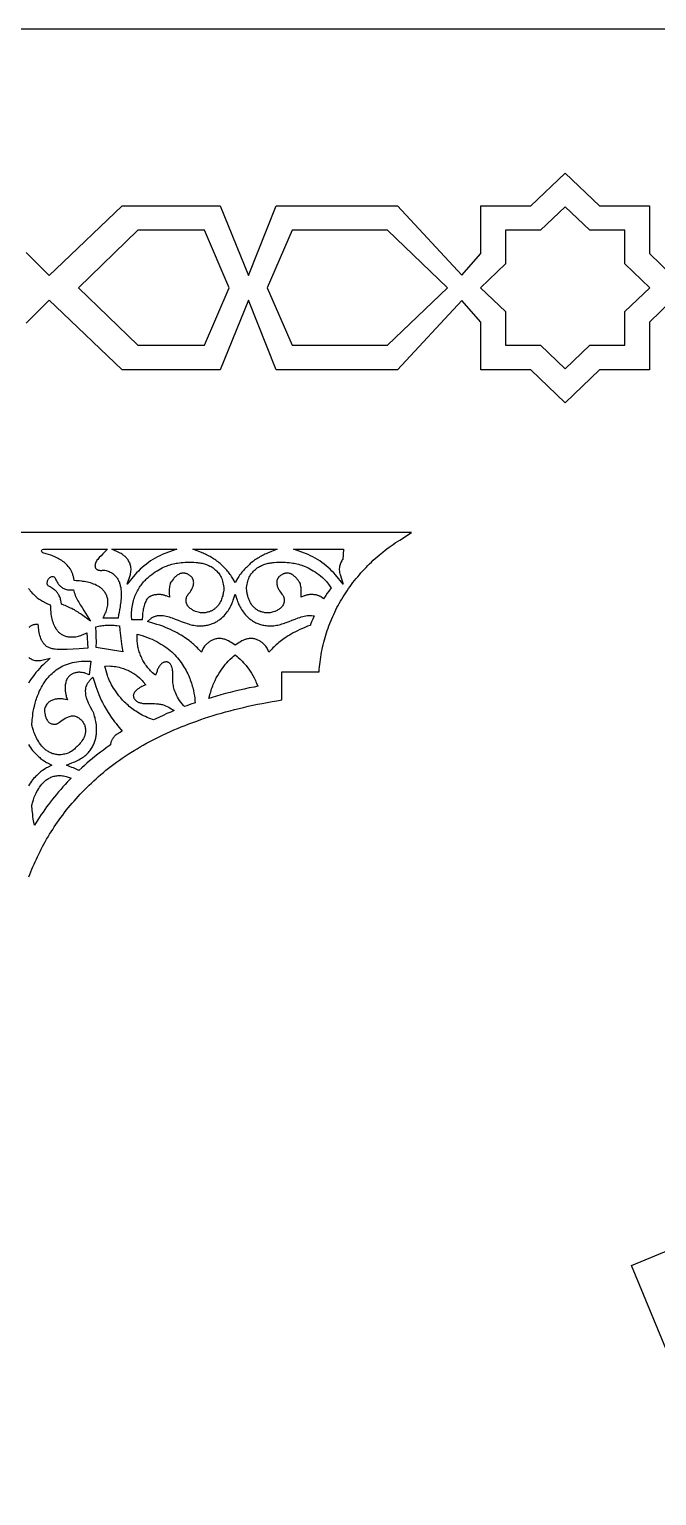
# Model space of a CAD drawing. Extents: x -1925 to 1925, y -1275 to 1275.
# Drawn here: x -1140 to -629, y 82 to 1275 of the extents above; entities that cross this region are included whole.
import ezdxf

# ---------------------------------------------------------------- set-up
doc = ezdxf.new("R2010")
doc.units = 0
doc.layers.add('LAYER_1', color=18, linetype='CONTINUOUS')

msp = doc.modelspace()

# ---------------------------------------------------------------- linework, layer by layer
at = {"layer": 'LAYER_1'}
for points in [[(-1925, -1275), (1925, -1275), (1925, 1275), (-1925, 1275)], [(-634.2, 1064.6), (-654.6, 1084.1), (-654.6, 1111.4), (-683.2, 1111.4), (-703.2, 1130.5), (-703.2, 1130.5), (-703.2, 1130.5), (-723.3, 1111.4), (-751.8, 1111.4), (-751.8, 1084.1), (-772.2, 1064.6), (-751.8, 1045.2), (-751.8, 1017.9), (-723.3, 1017.9), (-703.2, 998.8), (-703.2, 998.8), (-703.2, 998.8), (-683.2, 1017.9), (-654.6, 1017.9), (-654.6, 1045.2)], [(-976.9, 1064.6), (-997, 1111.4), (-1051.3, 1111.4), (-1099.7, 1064.6), (-1051.3, 1017.9), (-997, 1017.9)], [(-799.1, 1064.6), (-799, 1064.7), (-847.9, 1111.4), (-925.6, 1111.4), (-945.9, 1064.7), (-945.9, 1064.6), (-945.9, 1064.6), (-925.6, 1017.9), (-847.9, 1017.9), (-799, 1064.6)], [(-1072.4, 851.9), (-1019.6, 851.9), (-1029.4, 848.3), (-1031.4, 847.5), (-1033.3, 846.5), (-1035.3, 845.6), (-1037.2, 844.5), (-1039, 843.4), (-1040.9, 842.3), (-1042.7, 841), (-1044.4, 839.8), (-1046.1, 838.4), (-1047.7, 837), (-1049.3, 835.6), (-1050.8, 834.1), (-1052.3, 832.5), (-1053.7, 831), (-1059.9, 823.4), (-1057.4, 831.3), (-1057.3, 831.9), (-1057.2, 832.4), (-1057.1, 833), (-1056.9, 834), (-1056.8, 835), (-1056.8, 836), (-1056.9, 836.9), (-1057, 837.8), (-1057.2, 838.7), (-1057.5, 839.5), (-1057.7, 840.3), (-1058.1, 841), (-1058.4, 841.7), (-1058.8, 842.4), (-1059.3, 843.1), (-1059.7, 843.7), (-1060.2, 844.3), (-1060.7, 844.9), (-1061.2, 845.4), (-1061.7, 845.9), (-1062.3, 846.3), (-1062.8, 846.8), (-1063.3, 847.1), (-1064.2, 847.8), (-1065, 848.3), (-1065.7, 848.7), (-1066.2, 849)], [(-972, 824.8), (-973.9, 827.9), (-974.4, 828.8), (-975, 829.7), (-975.6, 830.6), (-976.2, 831.4), (-976.9, 832.3), (-977.5, 833.1), (-978.2, 833.9), (-978.9, 834.7), (-979.6, 835.5), (-980.4, 836.3), (-981.1, 837.1), (-981.9, 837.9), (-982.7, 838.6), (-983.5, 839.4), (-984.3, 840.1), (-985.2, 840.8), (-986, 841.5), (-986.9, 842.1), (-987.8, 842.8), (-988.7, 843.4), (-989.6, 844), (-990.5, 844.6), (-991.4, 845.2), (-992.4, 845.8), (-993.3, 846.3), (-994.3, 846.8), (-995.3, 847.3), (-996.2, 847.8), (-997.2, 848.2), (-998.2, 848.6), (-1006.4, 851.9), (-937.7, 851.9), (-945.8, 848.6), (-946.8, 848.2), (-947.8, 847.8), (-948.8, 847.3), (-949.7, 846.8), (-950.7, 846.3), (-951.7, 845.8), (-952.6, 845.2), (-953.5, 844.6), (-954.5, 844), (-955.4, 843.4), (-956.3, 842.8), (-957.1, 842.1), (-958, 841.5), (-958.9, 840.8), (-959.7, 840.1), (-960.5, 839.4), (-961.3, 838.6), (-962.1, 837.9), (-962.9, 837.1), (-963.7, 836.3), (-964.4, 835.5), (-965.1, 834.7), (-965.8, 833.9), (-966.5, 833.1), (-967.2, 832.3), (-967.8, 831.4), (-968.5, 830.6), (-969.1, 829.7), (-969.6, 828.8), (-970.2, 827.9)], [(-924.4, 851.9), (-883.9, 851.9), (-884.4, 843.6), (-884.8, 843.1), (-885.2, 842.4), (-885.6, 841.7), (-886, 841), (-886.3, 840.3), (-886.6, 839.5), (-886.8, 838.7), (-887, 837.8), (-887.1, 836.9), (-887.2, 836), (-887.2, 835), (-887.1, 834), (-887, 833), (-886.7, 831.9), (-886.6, 831.3), (-884.2, 823.4), (-890.4, 831), (-891.7, 832.5), (-893.2, 834.1), (-894.7, 835.6), (-896.3, 837), (-898, 838.4), (-899.6, 839.8), (-901.4, 841), (-903.2, 842.3), (-905, 843.4), (-906.9, 844.5), (-908.8, 845.6), (-910.7, 846.5), (-912.7, 847.5), (-914.7, 848.3)], [(-981.3, 820.3), (-981.3, 819.5), (-981.4, 818.5), (-981.6, 817.1), (-981.7, 816.4), (-981.8, 815.6), (-982, 814.7), (-982.2, 813.9), (-982.5, 813), (-982.8, 812), (-983.1, 811.1), (-983.5, 810.1), (-984, 809.2), (-984.5, 808.3), (-985, 807.3), (-985.7, 806.4), (-986.4, 805.5), (-987.2, 804.7), (-988, 803.9), (-988.5, 803.5), (-988.9, 803.1), (-989.4, 802.8), (-990, 802.5), (-990.5, 802.1), (-991.1, 801.8), (-991.6, 801.5), (-992.2, 801.3), (-992.9, 801), (-993.5, 800.8), (-994.2, 800.6), (-994.9, 800.5), (-995.6, 800.3), (-996.3, 800.2), (-997, 800.1), (-997.8, 800), (-998.6, 800), (-999.5, 800), (-999.9, 800), (-1000.4, 800.1), (-1001.2, 800.3), (-1002.1, 800.5), (-1003.2, 800.8), (-1004.3, 801.2), (-1005, 801.5), (-1005.6, 801.8), (-1006.2, 802.1), (-1006.8, 802.4), (-1007.4, 802.8), (-1008, 803.2), (-1008.6, 803.6), (-1009.2, 804.1), (-1009.7, 804.6), (-1010.2, 805.2), (-1010.7, 805.8), (-1011.1, 806.5), (-1011.4, 807.2), (-1011.7, 807.9), (-1011.9, 808.8), (-1012, 809.6), (-1012, 810.5), (-1011.9, 811.4), (-1011.8, 812.4), (-1011.5, 813.5), (-1011.1, 814), (-1010.7, 814.5), (-1010.2, 815.2), (-1009.5, 816), (-1008.8, 817), (-1008.1, 818.1), (-1007.7, 818.7), (-1007.4, 819.3), (-1007.1, 820), (-1006.8, 820.6), (-1006.5, 821.3), (-1006.3, 821.9), (-1006.1, 822.6), (-1006, 823.3), (-1005.9, 823.9), (-1005.8, 824.6), (-1005.9, 825.2), (-1005.9, 825.9), (-1006.1, 826.5), (-1006.2, 826.8), (-1006.3, 827.1), (-1006.4, 827.4), (-1006.6, 827.7), (-1006.8, 828), (-1006.9, 828.3), (-1007.2, 828.7), (-1007.4, 829), (-1007.7, 829.3), (-1008, 829.6), (-1008.3, 829.9), (-1008.7, 830.2), (-1009.1, 830.5), (-1009.5, 830.8), (-1009.9, 831.1), (-1010.3, 831.3), (-1010.7, 831.5), (-1011.1, 831.7), (-1011.5, 831.9), (-1011.9, 832), (-1012.3, 832.1), (-1012.7, 832.2), (-1013, 832.3), (-1013.4, 832.4), (-1013.7, 832.4), (-1014.1, 832.4), (-1014.8, 832.4), (-1015.5, 832.3), (-1016.1, 832.2), (-1016.8, 832), (-1017.4, 831.7), (-1018, 831.4), (-1018.7, 831), (-1019.3, 830.6), (-1019.8, 830.2), (-1020.4, 829.7), (-1020.9, 829.3), (-1021.4, 828.8), (-1021.9, 828.2), (-1022.4, 827.7), (-1023.2, 826.7), (-1023.9, 825.7), (-1024.5, 824.9), (-1024.9, 824.2), (-1025.1, 823.7), (-1025.1, 823.6), (-1025.3, 822.7), (-1025.5, 821.6), (-1025.6, 820.6), (-1025.7, 819.5), (-1025.7, 818.4), (-1025.7, 817.3), (-1025.7, 816.2), (-1025.6, 812.7), (-1028.3, 813.9), (-1028.8, 814), (-1029.3, 814.2), (-1029.8, 814.4), (-1030.3, 814.5), (-1030.9, 814.6), (-1031.5, 814.7), (-1032.1, 814.8), (-1032.6, 814.9), (-1033.2, 814.9), (-1033.8, 814.9), (-1034.4, 814.9), (-1035, 814.9), (-1035.6, 814.9), (-1036.2, 814.8), (-1036.8, 814.8), (-1037.4, 814.7), (-1038, 814.6), (-1038.6, 814.4), (-1039.1, 814.3), (-1039.6, 814.1), (-1040.2, 813.9), (-1040.7, 813.7), (-1041.1, 813.5), (-1041.6, 813.2), (-1042, 813), (-1042.4, 812.7), (-1042.8, 812.4), (-1043.1, 812.1), (-1043.4, 811.8), (-1043.7, 811.4), (-1044, 811.1), (-1044.5, 810.3), (-1044.9, 809.4), (-1045.3, 808.6), (-1045.7, 807.7), (-1046, 806.8), (-1046.3, 805.9), (-1046.5, 804.9), (-1046.7, 804), (-1046.9, 803), (-1047.1, 802), (-1047.4, 799.9), (-1047.6, 797.9), (-1047.9, 794.5), (-1056.3, 794.5), (-1056.4, 797.5), (-1056.4, 799), (-1056.4, 800.5), (-1056.3, 801.9), (-1056.1, 803.4), (-1055.9, 804.7), (-1055.7, 806.1), (-1055.5, 807.4), (-1055.2, 808.7), (-1054.8, 810), (-1054.5, 811.2), (-1054.1, 812.4), (-1053.7, 813.6), (-1053.2, 814.7), (-1052.7, 815.8), (-1052.2, 816.9), (-1051.7, 817.9), (-1051.1, 818.9), (-1050.5, 819.9), (-1049.9, 820.9), (-1049.3, 821.8), (-1048.6, 822.7), (-1048, 823.5), (-1047.3, 824.4), (-1046.6, 825.2), (-1045.9, 826), (-1045.2, 826.7), (-1044.5, 827.5), (-1043.7, 828.2), (-1043, 828.9), (-1041.5, 830.2), (-1040, 831.3), (-1038.6, 832.4), (-1037.1, 833.4), (-1035.6, 834.3), (-1034.2, 835.2), (-1032.9, 835.9), (-1031.6, 836.6), (-1030.3, 837.2), (-1029.2, 837.7), (-1028.1, 838.1), (-1026.4, 838.8), (-1025.1, 839.2), (-1024.4, 839.5), (-1023.6, 839.6), (-1022.2, 840), (-1020.1, 840.4), (-1018.9, 840.6), (-1017.5, 840.8), (-1016, 841), (-1014.5, 841.1), (-1012.8, 841.3), (-1011.1, 841.3), (-1009.3, 841.4), (-1007.5, 841.4), (-1005.6, 841.3), (-1003.7, 841.1), (-1002.8, 841), (-1001.8, 840.9), (-1000.9, 840.7), (-999.9, 840.6), (-999, 840.4), (-998, 840.1), (-997.1, 839.9), (-996.2, 839.6), (-995.3, 839.3), (-994.4, 838.9), (-993.5, 838.5), (-992.6, 838.1), (-991.7, 837.7), (-990.9, 837.2), (-990.1, 836.6), (-989.3, 836.1), (-988.5, 835.4), (-987.8, 834.8), (-987.1, 834.1), (-986.4, 833.3), (-985.7, 832.6), (-985.1, 831.7), (-984.5, 830.9), (-984, 829.9), (-983.5, 829), (-983, 827.9), (-982.6, 826.9), (-982.3, 825.8), (-982, 824.6), (-981.7, 823.4), (-981.5, 822.1), (-981.3, 820.8)], [(-900.1, 811.5), (-901.6, 812.7), (-902, 813), (-902.5, 813.2), (-902.9, 813.5), (-903.4, 813.7), (-903.9, 813.9), (-904.4, 814.1), (-904.9, 814.3), (-905.5, 814.4), (-906.1, 814.6), (-906.6, 814.7), (-907.2, 814.8), (-907.8, 814.8), (-908.4, 814.9), (-909, 814.9), (-909.6, 814.9), (-910.2, 814.9), (-910.8, 814.9), (-911.4, 814.9), (-912, 814.8), (-912.6, 814.7), (-913.1, 814.6), (-913.7, 814.5), (-914.2, 814.4), (-914.8, 814.2), (-915.3, 814), (-915.8, 813.9), (-918.4, 812.7), (-918.3, 816.2), (-918.3, 817.3), (-918.3, 818.4), (-918.4, 819.5), (-918.4, 820.6), (-918.6, 821.6), (-918.7, 822.7), (-918.9, 823.6), (-918.9, 823.7), (-919.2, 824.2), (-919.6, 824.9), (-920.1, 825.7), (-920.8, 826.7), (-921.7, 827.7), (-922.1, 828.2), (-922.6, 828.8), (-923.1, 829.3), (-923.7, 829.7), (-924.2, 830.2), (-924.8, 830.6), (-925.4, 831), (-926, 831.4), (-926.6, 831.7), (-927.3, 832), (-927.9, 832.2), (-928.6, 832.3), (-929.3, 832.4), (-930, 832.4), (-930.3, 832.4), (-930.7, 832.4), (-931, 832.3), (-931.4, 832.2), (-931.8, 832.1), (-932.1, 832), (-932.5, 831.9), (-932.9, 831.7), (-933.3, 831.5), (-933.7, 831.3), (-934.1, 831.1), (-934.6, 830.8), (-935, 830.5), (-935.4, 830.2), (-935.7, 829.9), (-936.1, 829.6), (-936.4, 829.3), (-936.6, 829), (-936.9, 828.7), (-937.1, 828.3), (-937.3, 828), (-937.5, 827.7), (-937.6, 827.4), (-937.8, 827.1), (-937.9, 826.8), (-938, 826.5), (-938.1, 825.9), (-938.2, 825.2), (-938.2, 824.6), (-938.2, 823.9), (-938.1, 823.3), (-937.9, 822.6), (-937.8, 821.9), (-937.5, 821.3), (-937.3, 820.6), (-937, 820), (-936.7, 819.3), (-936.3, 818.7), (-936, 818.1), (-935.2, 817), (-934.5, 816), (-933.9, 815.2), (-933.3, 814.5), (-932.9, 814), (-932.6, 813.5), (-932.3, 812.4), (-932.1, 811.4), (-932, 810.5), (-932, 809.6), (-932.2, 808.8), (-932.4, 807.9), (-932.6, 807.2), (-933, 806.5), (-933.4, 805.8), (-933.8, 805.2), (-934.3, 804.6), (-934.9, 804.1), (-935.4, 803.6), (-936, 803.2), (-936.6, 802.8), (-937.2, 802.4), (-937.9, 802.1), (-938.5, 801.8), (-939.1, 801.5), (-939.7, 801.2), (-940.8, 800.8), (-941.9, 800.5), (-942.8, 800.3), (-943.6, 800.1), (-944.2, 800), (-944.6, 800), (-945.4, 800), (-946.2, 800), (-947, 800.1), (-947.8, 800.2), (-948.5, 800.3), (-949.2, 800.5), (-949.9, 800.6), (-950.5, 800.8), (-951.2, 801), (-951.8, 801.3), (-952.4, 801.5), (-953, 801.8), (-953.6, 802.1), (-954.1, 802.5), (-954.6, 802.8), (-955.1, 803.1), (-955.6, 803.5), (-956, 803.9), (-956.9, 804.7), (-957.7, 805.5), (-958.4, 806.4), (-959, 807.3), (-959.6, 808.3), (-960.1, 809.2), (-960.5, 810.1), (-960.9, 811.1), (-961.3, 812), (-961.6, 813), (-961.8, 813.9), (-962, 814.7), (-962.2, 815.6), (-962.4, 816.4), (-962.5, 817.1), (-962.6, 818.5), (-962.7, 819.5), (-962.7, 820.3), (-962.7, 820.8), (-962.6, 822.1), (-962.4, 823.4), (-962.1, 824.6), (-961.8, 825.8), (-961.4, 826.9), (-961, 827.9), (-960.6, 829), (-960.1, 829.9), (-959.5, 830.9), (-958.9, 831.7), (-958.3, 832.6), (-957.7, 833.3), (-957, 834.1), (-956.3, 834.8), (-955.5, 835.4), (-954.8, 836.1), (-954, 836.6), (-953.1, 837.2), (-952.3, 837.7), (-951.4, 838.1), (-950.6, 838.5), (-949.7, 838.9), (-948.8, 839.3), (-947.9, 839.6), (-946.9, 839.9), (-946, 840.1), (-945.1, 840.4), (-944.1, 840.6), (-943.2, 840.7), (-942.2, 840.9), (-941.3, 841), (-940.3, 841.1), (-938.4, 841.3), (-936.6, 841.4), (-934.7, 841.4), (-933, 841.3), (-931.2, 841.3), (-929.6, 841.1), (-928, 841), (-926.5, 840.8), (-925.2, 840.6), (-923.9, 840.4), (-921.8, 840), (-920.4, 839.6), (-919.7, 839.5), (-919, 839.2), (-917.7, 838.8), (-915.9, 838.1), (-914.9, 837.7), (-913.7, 837.2), (-912.5, 836.6), (-911.2, 835.9), (-909.8, 835.2), (-908.4, 834.3), (-907, 833.4), (-905.5, 832.4), (-904, 831.3), (-902.5, 830.2), (-901, 828.9), (-900.3, 828.2), (-899.6, 827.5), (-898.8, 826.7), (-898.1, 826), (-897.4, 825.2), (-896.7, 824.4), (-896.1, 823.5), (-895.4, 822.7), (-894.8, 821.8), (-893.8, 820.4), (-895.7, 817.8), (-897, 816), (-898.3, 814.2)], [(-1089.8, 793.2), (-1097.1, 798.6), (-1098, 799.3), (-1099, 799.9), (-1100, 800.6), (-1101, 801.2), (-1102, 801.8), (-1103, 802.4), (-1104.1, 802.9), (-1105.1, 803.5), (-1106.2, 804), (-1107.2, 804.5), (-1108.3, 805), (-1109.4, 805.5), (-1110.5, 806), (-1111.6, 806.4), (-1113.6, 807.1), (-1113.8, 809), (-1114, 810), (-1114.2, 810.9), (-1114.4, 811.7), (-1114.7, 812.5), (-1115, 813.2), (-1115.4, 814), (-1115.7, 814.6), (-1116.1, 815.3), (-1116.5, 815.8), (-1116.9, 816.4), (-1117.3, 816.9), (-1117.7, 817.4), (-1118.2, 817.9), (-1118.6, 818.3), (-1119, 818.7), (-1119.5, 819.1), (-1119.9, 819.4), (-1120.8, 820), (-1121.6, 820.5), (-1122.3, 820.9), (-1123.4, 821.5), (-1123.9, 821.7), (-1124.3, 822), (-1124.7, 822.5), (-1124.9, 822.8), (-1125, 823.1), (-1125.1, 823.5), (-1125.2, 824.2), (-1125.2, 824.8), (-1125, 825.4), (-1124.9, 826.1), (-1124.6, 826.6), (-1124.3, 827.2), (-1124, 827.7), (-1123.6, 828.2), (-1123.1, 828.7), (-1122.6, 829.1), (-1122.1, 829.4), (-1121.4, 829.7), (-1121, 829.7), (-1120.6, 829.7), (-1120.2, 829.7), (-1119.6, 829.5), (-1119.1, 829.1), (-1118.9, 828.7), (-1118.6, 828.2), (-1118, 826.9), (-1117.6, 826), (-1117.1, 825.1), (-1116.5, 824.2), (-1116.1, 823.7), (-1115.8, 823.2), (-1115.4, 822.7), (-1114.9, 822.3), (-1114.5, 821.8), (-1114, 821.4), (-1113.5, 821), (-1112.9, 820.6), (-1112.3, 820.2), (-1111.7, 819.9), (-1111, 819.6), (-1110.3, 819.3), (-1109.5, 819.1), (-1108.7, 818.9), (-1107.9, 818.8), (-1107, 818.7), (-1106, 818.7), (-1103.8, 818.8), (-1103.1, 816.5), (-1102.7, 815.4), (-1102.3, 814.2), (-1101.8, 813.1), (-1101.3, 812), (-1100.7, 810.9), (-1100.1, 809.8), (-1099.5, 808.7), (-1098.2, 806.5), (-1096.8, 804.3), (-1095.4, 802.1)], [(-909.8, 792.8), (-910.6, 790.7), (-910.8, 790), (-911.1, 789.7), (-913, 789.1), (-915.2, 788.2), (-917.3, 787.3), (-919.3, 786.4), (-921.2, 785.5), (-923, 784.6), (-924.7, 783.7), (-926.4, 782.8), (-927.9, 781.9), (-929.4, 781), (-930.8, 780.1), (-932.1, 779.3), (-933.3, 778.4), (-934.4, 777.6), (-935.5, 776.7), (-936.4, 776), (-937.3, 775.2), (-938.9, 773.8), (-940.2, 772.5), (-941.3, 771.5), (-942.1, 770.6), (-944.5, 768), (-945.7, 770.7), (-946.1, 771.3), (-946.6, 772.1), (-947.2, 772.9), (-947.9, 773.7), (-948.7, 774.6), (-949.2, 775), (-949.6, 775.4), (-950.1, 775.8), (-950.6, 776.2), (-951.1, 776.6), (-951.7, 777), (-952.3, 777.3), (-952.9, 777.6), (-953.5, 777.9), (-954.1, 778.2), (-954.8, 778.4), (-955.4, 778.7), (-956.1, 778.8), (-956.8, 779), (-957.5, 779.1), (-958.3, 779.2), (-959, 779.2), (-959.8, 779.2), (-960.6, 779.1), (-961.4, 779), (-962, 778.9), (-962.7, 778.7), (-963.3, 778.5), (-964, 778.3), (-964.6, 778.1), (-965.2, 777.8), (-965.8, 777.6), (-966.5, 777.3), (-967.7, 776.6), (-968.9, 775.9), (-970, 775.2), (-972, 773.7), (-974, 775.2), (-975.2, 775.9), (-976.4, 776.6), (-977.6, 777.3), (-978.2, 777.6), (-978.8, 777.8), (-979.4, 778.1), (-980.1, 778.3), (-980.7, 778.5), (-981.4, 778.7), (-982, 778.9), (-982.6, 779), (-983.5, 779.1), (-984.3, 779.2), (-985, 779.2), (-985.8, 779.2), (-986.5, 779.1), (-987.2, 779), (-987.9, 778.8), (-988.6, 778.7), (-989.3, 778.4), (-989.9, 778.2), (-990.6, 777.9), (-991.2, 777.6), (-991.8, 777.3), (-992.3, 777), (-992.9, 776.6), (-993.4, 776.2), (-993.9, 775.8), (-994.4, 775.4), (-994.9, 775), (-995.3, 774.6), (-996.1, 773.7), (-996.9, 772.9), (-997.5, 772.1), (-998, 771.3), (-998.3, 770.7), (-999.6, 768), (-1002, 770.6), (-1002.8, 771.5), (-1003.8, 772.5), (-1005.1, 773.8), (-1005.9, 774.5), (-1006.7, 775.2), (-1007.6, 776), (-1008.6, 776.7), (-1009.6, 777.6), (-1010.8, 778.4), (-1012, 779.3), (-1013.3, 780.1), (-1014.7, 781), (-1016.1, 781.9), (-1017.7, 782.8), (-1019.3, 783.7), (-1021, 784.6), (-1022.9, 785.5), (-1024.8, 786.4), (-1026.8, 787.3), (-1028.9, 788.2), (-1031.1, 789.1), (-1033.4, 789.9), (-1035.8, 790.7), (-1038.3, 791.5), (-1043.5, 793), (-1041, 795.2), (-1040.6, 795.5), (-1040.1, 795.9), (-1039.6, 796.2), (-1039.1, 796.5), (-1038.5, 796.8), (-1038, 797), (-1037.5, 797.2), (-1036.9, 797.4), (-1036.4, 797.6), (-1035.8, 797.7), (-1035.2, 797.8), (-1034.1, 797.9), (-1033, 797.9), (-1031.8, 797.9), (-1030.6, 797.8), (-1029.4, 797.6), (-1028.2, 797.3), (-1027, 797), (-1025.8, 796.7), (-1024.6, 796.3), (-1023.4, 795.9), (-1020.9, 795), (-1018.5, 794.1), (-1016, 793.1), (-1013.6, 792.2), (-1012.4, 791.8), (-1011.2, 791.3), (-1010.1, 791), (-1008.9, 790.6), (-1007.8, 790.3), (-1006.7, 790.1), (-1005.6, 789.9), (-1004.5, 789.7), (-1003.4, 789.6), (-1002.3, 789.5), (-1001.2, 789.5), (-1000.2, 789.5), (-999.2, 789.5), (-998.2, 789.6), (-997.2, 789.7), (-996.3, 789.8), (-995.4, 790), (-994.5, 790.1), (-993.6, 790.3), (-992.8, 790.6), (-992, 790.8), (-991.2, 791.1), (-990.4, 791.4), (-989.6, 791.7), (-988.9, 792), (-988.2, 792.4), (-987.5, 792.8), (-986.8, 793.1), (-986.1, 793.5), (-985.5, 794), (-984.9, 794.4), (-984.3, 794.8), (-983.2, 795.8), (-982.1, 796.7), (-981.1, 797.7), (-980.2, 798.7), (-979.3, 799.8), (-978.5, 800.8), (-977.8, 801.8), (-977.1, 802.8), (-976.5, 803.8), (-976, 804.8), (-975.5, 805.7), (-975.1, 806.6), (-974.4, 808.1), (-973.9, 809.4), (-973.6, 810.3), (-972, 815.3), (-970.4, 810.3), (-970.1, 809.4), (-969.6, 808.1), (-969.3, 807.4), (-969, 806.6), (-968.5, 805.7), (-968, 804.8), (-967.5, 803.8), (-966.9, 802.8), (-966.2, 801.8), (-965.5, 800.8), (-964.7, 799.8), (-963.9, 798.7), (-962.9, 797.7), (-961.9, 796.7), (-960.9, 795.8), (-960.3, 795.3), (-959.7, 794.8), (-959.1, 794.4), (-958.5, 794), (-957.9, 793.5), (-957.2, 793.1), (-956.6, 792.8), (-955.9, 792.4), (-955.2, 792), (-954.4, 791.7), (-953.7, 791.4), (-952.9, 791.1), (-952.1, 790.8), (-951.3, 790.6), (-950.4, 790.3), (-949.6, 790.1), (-948.7, 790), (-947.7, 789.8), (-946.8, 789.7), (-945.8, 789.6), (-944.9, 789.5), (-943.8, 789.5), (-942.8, 789.5), (-941.7, 789.5), (-940.6, 789.6), (-939.5, 789.7), (-938.5, 789.9), (-937.4, 790.1), (-936.3, 790.3), (-935.1, 790.6), (-934, 791), (-932.8, 791.3), (-930.4, 792.2), (-928, 793.1), (-925.6, 794.1), (-923.1, 795), (-920.7, 795.9), (-919.4, 796.3), (-918.2, 796.7), (-917, 797), (-915.8, 797.3), (-914.6, 797.6), (-913.4, 797.8), (-912.3, 797.9), (-911.1, 797.9), (-910, 797.9), (-907.6, 797.7), (-908.9, 794.8)], [(-1066.2, 789.4), (-1066, 786), (-1065.8, 783.7), (-1065.5, 781.5), (-1065.3, 779.3), (-1065, 777.1), (-1064.7, 774.9), (-1064.4, 772.6), (-1063.6, 768.4), (-1085.2, 771.8), (-1085.1, 776.7), (-1085.2, 780.3), (-1085.3, 783.9), (-1085.6, 788.7), (-1083.3, 789.2), (-1082.2, 789.4), (-1081.2, 789.5), (-1080.1, 789.7), (-1079.1, 789.8), (-1078, 789.9), (-1076.9, 790), (-1075.9, 790), (-1074.8, 790), (-1073.8, 790), (-1072.7, 790), (-1071.6, 790), (-1070.6, 789.9), (-1069.5, 789.8), (-1068.5, 789.7)], [(-1051.8, 782.8), (-1047.7, 781.6), (-1045.6, 780.8), (-1043.5, 780.1), (-1041.5, 779.3), (-1039.6, 778.5), (-1037.7, 777.6), (-1035.9, 776.7), (-1034.1, 775.7), (-1032.5, 774.7), (-1030.9, 773.7), (-1029.3, 772.7), (-1027.8, 771.6), (-1026.4, 770.5), (-1025, 769.3), (-1023.7, 768.2), (-1022.4, 767), (-1021.2, 765.8), (-1020.1, 764.6), (-1019, 763.4), (-1017.9, 762.1), (-1017, 760.9), (-1016, 759.6), (-1015.1, 758.3), (-1014.3, 757), (-1013.5, 755.7), (-1012.7, 754.4), (-1012, 753.1), (-1011.3, 751.8), (-1010.7, 750.5), (-1010.1, 749.2), (-1009.6, 748), (-1009, 746.7), (-1008.6, 745.4), (-1008.1, 744.2), (-1007.7, 742.9), (-1007.3, 741.7), (-1007, 740.4), (-1006.6, 739.2), (-1006.1, 736.9), (-1005.6, 734.6), (-1005.3, 732.5), (-1005, 730.5), (-1004.8, 728.5), (-1004.6, 726.8), (-1008.2, 725.6), (-1011.5, 724.4), (-1013.2, 723.7), (-1014.2, 724.7), (-1015.3, 726), (-1016.4, 727.3), (-1017.3, 728.6), (-1018.2, 730), (-1018.9, 731.3), (-1019.6, 732.6), (-1020.2, 733.8), (-1020.7, 735.1), (-1021.2, 736.3), (-1021.6, 737.6), (-1021.9, 738.7), (-1022.2, 739.9), (-1022.4, 741), (-1022.6, 742.1), (-1022.7, 743.1), (-1022.8, 744.1), (-1022.8, 745), (-1022.9, 746.6), (-1022.9, 748), (-1022.8, 749.1), (-1022.7, 749.9), (-1022.7, 750.2), (-1022.7, 750.8), (-1022.8, 751.4), (-1022.9, 752.3), (-1023, 753.2), (-1023.2, 754.2), (-1023.4, 755.3), (-1023.6, 755.8), (-1023.8, 756.4), (-1024, 756.9), (-1024.2, 757.3), (-1024.5, 757.8), (-1024.7, 758.2), (-1025, 758.6), (-1025.3, 758.9), (-1025.6, 759.2), (-1025.9, 759.5), (-1026.3, 759.7), (-1026.7, 759.9), (-1027.1, 760), (-1027.5, 760.1), (-1028, 760.1), (-1028.6, 760.1), (-1029.2, 760), (-1029.9, 759.9), (-1030.1, 759.8), (-1030.4, 759.7), (-1031, 759.4), (-1031.5, 759.1), (-1032, 758.7), (-1032.4, 758.3), (-1032.9, 757.8), (-1033.3, 757.3), (-1033.8, 756.7), (-1034.1, 756.1), (-1034.5, 755.4), (-1034.8, 754.8), (-1035.2, 754.1), (-1035.5, 753.4), (-1035.7, 752.7), (-1036.9, 749.2), (-1039.4, 751.3), (-1040.2, 752), (-1040.9, 752.8), (-1041.6, 753.6), (-1042.4, 754.4), (-1043.1, 755.2), (-1043.7, 756), (-1044.4, 756.9), (-1045, 757.8), (-1045.6, 758.7), (-1046.2, 759.6), (-1046.7, 760.5), (-1047.2, 761.4), (-1047.7, 762.4), (-1048.2, 763.4), (-1048.7, 764.4), (-1049.1, 765.3), (-1049.5, 766.3), (-1049.8, 767.4), (-1050.2, 768.4), (-1050.5, 769.4), (-1050.8, 770.4), (-1051, 771.5), (-1051.2, 772.5), (-1051.4, 773.6), (-1051.6, 774.6), (-1051.7, 775.6), (-1051.8, 776.7), (-1051.9, 777.7), (-1051.9, 778.8), (-1051.9, 779.8)], [(-987.4, 747.1), (-986.3, 749), (-985.2, 750.9), (-984.1, 752.6), (-983, 754.2), (-981.9, 755.7), (-980.8, 757.1), (-979.8, 758.3), (-978.7, 759.5), (-977.8, 760.6), (-976.9, 761.5), (-976, 762.4), (-974.6, 763.7), (-973.6, 764.6), (-972, 766), (-970.5, 764.6), (-969.5, 763.7), (-968, 762.4), (-967.2, 761.5), (-966.3, 760.6), (-965.3, 759.5), (-964.3, 758.3), (-963.2, 757.1), (-962.1, 755.7), (-961, 754.2), (-959.9, 752.6), (-958.8, 750.9), (-957.7, 749), (-956.7, 747.1), (-956.1, 746.1), (-955.6, 745), (-955.1, 744), (-954.6, 742.8), (-953.6, 740.3), (-956.7, 739.7), (-960.7, 738.9), (-964.6, 738), (-968.5, 737.1), (-972.3, 736.2), (-976.1, 735.3), (-979.9, 734.3), (-983.6, 733.3), (-987.2, 732.3), (-990.8, 731.2), (-993.4, 730.4), (-992.4, 734.3), (-992, 735.6), (-991.6, 736.9), (-991.2, 738.2), (-990.8, 739.4), (-990.3, 740.6), (-989.9, 741.7), (-989.4, 742.8), (-988.9, 744), (-988.4, 745)], [(-1089.6, 760.8), (-1091, 749.7), (-1093.8, 750.7), (-1094.8, 751.1), (-1095.7, 751.3), (-1096.7, 751.5), (-1097.7, 751.6), (-1098.7, 751.7), (-1099.7, 751.7), (-1100.2, 751.6), (-1100.6, 751.6), (-1101.3, 751.5), (-1101.9, 751.3), (-1102.5, 751.2), (-1103.1, 751), (-1103.6, 750.9), (-1104.1, 750.7), (-1104.6, 750.4), (-1105.1, 750.2), (-1105.5, 750), (-1105.9, 749.7), (-1106.3, 749.4), (-1106.7, 749.1), (-1107, 748.8), (-1107.3, 748.5), (-1107.6, 748.2), (-1107.9, 747.9), (-1108.2, 747.5), (-1108.4, 747.2), (-1108.7, 746.8), (-1108.9, 746.5), (-1109.3, 745.7), (-1109.6, 744.9), (-1109.9, 744), (-1110.1, 743.2), (-1110.3, 742.3), (-1110.4, 741.4), (-1110.5, 740.6), (-1110.5, 739.7), (-1110.5, 738.8), (-1110.5, 738), (-1110.5, 737.1), (-1110.4, 736.4), (-1110.3, 735.6), (-1110.2, 734.9), (-1110, 733.6), (-1109.8, 732.7), (-1109.6, 732), (-1108.7, 729.3), (-1112, 729.9), (-1112.7, 730), (-1113.7, 730.1), (-1114.8, 730.1), (-1116, 730.1), (-1116.7, 730), (-1117.3, 729.9), (-1118, 729.8), (-1118.7, 729.7), (-1119.4, 729.5), (-1120.1, 729.3), (-1120.8, 729.1), (-1121.5, 728.8), (-1122.1, 728.5), (-1122.8, 728.1), (-1123.4, 727.7), (-1124, 727.3), (-1124.5, 726.8), (-1125, 726.2), (-1125.5, 725.6), (-1126, 724.9), (-1126.4, 724.2), (-1126.8, 723.4), (-1127.1, 722.5), (-1127.3, 722), (-1127.4, 721.6), (-1127.4, 721.5), (-1127.4, 721), (-1127.3, 720.3), (-1127.3, 719.4), (-1127.1, 718.3), (-1126.9, 717.1), (-1126.8, 716.5), (-1126.6, 715.8), (-1126.4, 715.2), (-1126.2, 714.6), (-1125.9, 714), (-1125.6, 713.4), (-1125.3, 712.8), (-1125, 712.3), (-1124.6, 711.8), (-1124.2, 711.4), (-1123.8, 710.9), (-1123.3, 710.6), (-1122.8, 710.2), (-1122.3, 710), (-1121.7, 709.7), (-1121.4, 709.6), (-1121, 709.6), (-1120.7, 709.5), (-1120.3, 709.4), (-1120, 709.4), (-1119.6, 709.4), (-1119.2, 709.4), (-1118.7, 709.4), (-1118.3, 709.5), (-1117.8, 709.5), (-1117.7, 709.6), (-1117.5, 709.6), (-1117.2, 709.8), (-1116.8, 709.9), (-1116, 710.5), (-1115.1, 711.1), (-1112.9, 712.6), (-1111.7, 713.4), (-1110.5, 714.2), (-1109.8, 714.5), (-1109.1, 714.9), (-1108.4, 715.2), (-1107.7, 715.5), (-1107, 715.7), (-1106.3, 715.9), (-1105.5, 716.1), (-1104.7, 716.2), (-1104, 716.2), (-1103.2, 716.1), (-1102.4, 716), (-1101.6, 715.8), (-1100.8, 715.4), (-1100, 715), (-1099.3, 714.5), (-1098.6, 713.9), (-1097.9, 713.3), (-1097.3, 712.7), (-1096.8, 712.1), (-1096.3, 711.5), (-1095.9, 710.8), (-1095.5, 710.2), (-1095.2, 709.6), (-1094.9, 708.9), (-1094.6, 708.3), (-1094.4, 707.7), (-1094.2, 707), (-1094.1, 706.4), (-1094, 705.7), (-1093.9, 705.1), (-1093.9, 704.4), (-1093.9, 703.8), (-1094, 703.2), (-1094, 702.6), (-1094.1, 702), (-1094.3, 701.4), (-1094.4, 700.8), (-1094.6, 700.2), (-1094.8, 699.6), (-1095.1, 699), (-1095.6, 697.9), (-1096.2, 696.9), (-1096.9, 695.9), (-1097.6, 694.9), (-1098.3, 693.9), (-1099.1, 693), (-1099.9, 692.2), (-1100.7, 691.4), (-1101.5, 690.6), (-1102.3, 689.9), (-1103, 689.2), (-1103.8, 688.6), (-1105.1, 687.6), (-1106.2, 686.8), (-1107.1, 686.3), (-1107.6, 686), (-1108.8, 685.6), (-1109.8, 685.3), (-1110.8, 685.1), (-1111.8, 684.9), (-1112.7, 684.7), (-1113.7, 684.6), (-1114.6, 684.6), (-1115.5, 684.6), (-1116.4, 684.6), (-1117.3, 684.7), (-1118.2, 684.8), (-1119, 685), (-1119.8, 685.2), (-1120.6, 685.4), (-1121.4, 685.7), (-1122.1, 686), (-1122.8, 686.3), (-1123.5, 686.7), (-1124.2, 687.1), (-1124.9, 687.5), (-1125.5, 687.9), (-1126.2, 688.4), (-1126.8, 688.9), (-1127.3, 689.4), (-1127.9, 689.9), (-1128.4, 690.5), (-1129, 691), (-1129.5, 691.6), (-1130.4, 692.7), (-1131.3, 693.9), (-1132.1, 695.2), (-1132.9, 696.4), (-1133.5, 697.6), (-1134.2, 698.8), (-1134.7, 700), (-1135.2, 701.2), (-1135.7, 702.3), (-1136.1, 703.3), (-1136.4, 704.3), (-1136.7, 705.2), (-1137.2, 706.8), (-1137.4, 707.9), (-1137.6, 708.6), (-1137.6, 709.7), (-1137.5, 711.7), (-1137.4, 713), (-1137.2, 714.5), (-1137, 716.2), (-1136.8, 718), (-1136.5, 720), (-1136.1, 722.1), (-1135.6, 724.2), (-1135, 726.5), (-1134.3, 728.8), (-1133.9, 730), (-1133.5, 731.2), (-1133.1, 732.4), (-1132.6, 733.6), (-1132.1, 734.8), (-1131.6, 736.1), (-1131, 737.3), (-1130.4, 738.5), (-1129.8, 739.7), (-1129.1, 740.9), (-1128.4, 742), (-1127.6, 743.2), (-1126.9, 744.4), (-1126, 745.5), (-1125.2, 746.6), (-1124.2, 747.7), (-1123.3, 748.8), (-1122.3, 749.8), (-1121.2, 750.8), (-1120.1, 751.8), (-1119, 752.7), (-1117.8, 753.6), (-1116.5, 754.5), (-1115.2, 755.3), (-1113.9, 756), (-1112.4, 756.8), (-1111, 757.4), (-1109.5, 758.1), (-1107.9, 758.6), (-1106.3, 759.1), (-1104.6, 759.6), (-1102.9, 760), (-1101.1, 760.3), (-1099.3, 760.5), (-1097.4, 760.7), (-1095.4, 760.8), (-1093.4, 760.8)], [(-1021.6, 720.5), (-1024.5, 719.3), (-1027.6, 718), (-1030.7, 716.6), (-1033.7, 715.2), (-1036.7, 713.8), (-1038.5, 712.9), (-1039.3, 713.2), (-1040.8, 713.7), (-1042.3, 714.3), (-1043.8, 714.9), (-1045.2, 715.6), (-1046.6, 716.2), (-1047.9, 716.9), (-1049.2, 717.6), (-1050.5, 718.4), (-1051.7, 719.1), (-1052.9, 719.9), (-1054.1, 720.7), (-1055.2, 721.5), (-1056.3, 722.3), (-1057.3, 723.1), (-1058.3, 723.9), (-1059.3, 724.8), (-1060.3, 725.6), (-1061.2, 726.5), (-1062.1, 727.3), (-1062.9, 728.2), (-1063.7, 729.1), (-1065.3, 730.8), (-1066.7, 732.4), (-1068, 734.1), (-1069.1, 735.7), (-1070.2, 737.3), (-1071.1, 738.7), (-1072, 740.2), (-1072.7, 741.5), (-1073.4, 742.7), (-1073.9, 743.8), (-1074.4, 744.7), (-1075, 746.2), (-1075.3, 747), (-1075.7, 748), (-1076, 749), (-1076.6, 750.9), (-1077.2, 752.9), (-1078.3, 756.7), (-1074.8, 756.8), (-1073.4, 756.7), (-1072, 756.6), (-1070.6, 756.5), (-1069.2, 756.3), (-1067.9, 756), (-1066.6, 755.8), (-1065.3, 755.4), (-1064.1, 755.1), (-1062.9, 754.7), (-1061.8, 754.3), (-1060.6, 753.8), (-1059.6, 753.4), (-1058.5, 752.9), (-1057.5, 752.3), (-1056.5, 751.8), (-1055.6, 751.3), (-1054.7, 750.7), (-1053.9, 750.1), (-1053, 749.6), (-1052.3, 749), (-1051.5, 748.4), (-1050.1, 747.2), (-1048.9, 746.1), (-1047.8, 745), (-1046.9, 744), (-1044.7, 741.4), (-1046.9, 740.6), (-1047.3, 740.5), (-1048, 740.2), (-1048.8, 739.7), (-1049.7, 739.2), (-1050.6, 738.6), (-1051.1, 738.3), (-1051.6, 737.9), (-1052.1, 737.5), (-1052.5, 737.1), (-1052.9, 736.7), (-1053.3, 736.3), (-1053.7, 735.9), (-1054, 735.4), (-1054.3, 735), (-1054.5, 734.5), (-1054.7, 734.1), (-1054.9, 733.6), (-1054.9, 733.1), (-1055, 732.7), (-1054.9, 732.2), (-1054.9, 731.7), (-1054.8, 731.5), (-1054.7, 731.2), (-1054.6, 730.9), (-1054.5, 730.6), (-1054.3, 730.4), (-1054.1, 730.1), (-1053.7, 729.4), (-1053.3, 729), (-1052.9, 728.6), (-1052.5, 728.3), (-1052, 727.9), (-1051.6, 727.6), (-1051, 727.4), (-1050.5, 727.2), (-1049.9, 727), (-1049.3, 726.8), (-1048.7, 726.7), (-1048, 726.5), (-1047.3, 726.4), (-1045.9, 726.3), (-1044.3, 726.2), (-1041.1, 726.2), (-1039.5, 726.2), (-1037.8, 726.2), (-1036.2, 726.1), (-1034.5, 725.9), (-1033.7, 725.8), (-1032.9, 725.7), (-1032.1, 725.5), (-1031.3, 725.4), (-1030, 724.9), (-1028.7, 724.4), (-1027.4, 723.9), (-1026.1, 723.2), (-1024.9, 722.5)], [(-1073.7, 692.5), (-1074.6, 691.9), (-1077, 690.2), (-1079.4, 688.4), (-1081.7, 686.7), (-1084, 684.9), (-1086.3, 683.1), (-1088.5, 681.3), (-1090.7, 679.5), (-1092.8, 677.6), (-1094.9, 675.8), (-1097, 673.9), (-1099.3, 671.7), (-1100.5, 672.3), (-1101.6, 672.9), (-1102.7, 673.3), (-1103.8, 673.8), (-1105, 674.2), (-1109.5, 676.1), (-1105, 678), (-1103.8, 678.5), (-1102.7, 678.9), (-1101.6, 679.3), (-1100.5, 679.9), (-1099.4, 680.5), (-1098.3, 681.1), (-1097.3, 681.7), (-1096.3, 682.3), (-1095.4, 682.9), (-1094.6, 683.6), (-1093.8, 684.3), (-1093, 685), (-1092.3, 685.7), (-1091.6, 686.4), (-1090.9, 687.1), (-1090.3, 687.8), (-1089.8, 688.6), (-1089.3, 689.3), (-1088.8, 690.1), (-1088.3, 690.9), (-1087.9, 691.7), (-1087.5, 692.5), (-1087.1, 693.2), (-1086.8, 694), (-1086.5, 694.8), (-1086.3, 695.6), (-1086, 696.4), (-1085.8, 697.2), (-1085.6, 698), (-1085.5, 698.9), (-1085.3, 699.7), (-1085.2, 700.5), (-1085.1, 701.2), (-1085, 702.8), (-1084.9, 704.4), (-1084.9, 705.9), (-1085, 707.4), (-1085.1, 708.8), (-1085.3, 710.2), (-1085.5, 711.5), (-1085.7, 712.7), (-1086, 713.8), (-1086.2, 714.9), (-1086.5, 715.8), (-1087, 717.4), (-1087.3, 718.5), (-1087.5, 719), (-1087.7, 719.4), (-1087.9, 719.8), (-1088.4, 720.9), (-1089.8, 723.4), (-1090.6, 724.9), (-1091.4, 726.5), (-1091.8, 727.4), (-1092.1, 728.3), (-1092.5, 729.2), (-1092.8, 730.1), (-1093.1, 731), (-1093.4, 732), (-1093.6, 733), (-1093.7, 733.9), (-1093.8, 734.9), (-1093.9, 736), (-1093.9, 737), (-1093.8, 738), (-1093.6, 739), (-1093.3, 740), (-1093, 741), (-1092.8, 741.6), (-1092.5, 742.1), (-1092.3, 742.6), (-1092, 743), (-1091.7, 743.5), (-1091.3, 744), (-1090.9, 744.5), (-1090.5, 744.9), (-1090.1, 745.4), (-1087.9, 747.6), (-1086.2, 741.9), (-1085.5, 740), (-1084.8, 737.9), (-1084, 735.8), (-1083.1, 733.5), (-1082, 731), (-1080.8, 728.5), (-1080.2, 727.2), (-1079.5, 725.9), (-1078.8, 724.5), (-1078, 723.1), (-1077.2, 721.7), (-1076.3, 720.3), (-1075.4, 718.9), (-1074.5, 717.4), (-1073.5, 715.9), (-1072.5, 714.4), (-1071.4, 712.9), (-1070.3, 711.4), (-1069.1, 709.9), (-1067.9, 708.3), (-1066.6, 706.8), (-1064, 703.7), (-1066.4, 702.5), (-1067.1, 702.1), (-1067.7, 701.7), (-1068.3, 701.3), (-1068.9, 700.9), (-1069.4, 700.5), (-1069.9, 700.1), (-1070.3, 699.6), (-1070.7, 699.2), (-1071.1, 698.7), (-1071.5, 698.3), (-1071.8, 697.8), (-1072.1, 697.3), (-1072.3, 696.9), (-1072.6, 696.4), (-1072.8, 695.9), (-1073, 695.4), (-1073.2, 694.9), (-1073.3, 694.4), (-1073.4, 693.9), (-1073.5, 693.4)], [(-1105.6, 665.6), (-1108.8, 662.3), (-1110.6, 660.4), (-1112.4, 658.4), (-1114.1, 656.4), (-1115.9, 654.4), (-1117.6, 652.3), (-1119.2, 650.3), (-1120.9, 648.3), (-1122.5, 646.2), (-1124, 644.1), (-1125.6, 642.1), (-1127.1, 640), (-1128.5, 637.9), (-1130, 635.8), (-1131.4, 633.7), (-1132.8, 631.6), (-1135.5, 627.2), (-1136.5, 632.2), (-1136.8, 634.2), (-1137, 636), (-1137.2, 637.7), (-1137.4, 639.2), (-1137.5, 640.5), (-1137.6, 642.5), (-1137.6, 643.6), (-1137.4, 644.3), (-1137.2, 645.4), (-1136.7, 647), (-1136.4, 647.9), (-1136.1, 648.9), (-1135.7, 649.9), (-1135.2, 651), (-1134.7, 652.2), (-1134.2, 653.4), (-1133.5, 654.6), (-1132.9, 655.8), (-1132.1, 657.1), (-1131.3, 658.3), (-1130.4, 659.5), (-1129.5, 660.6), (-1129, 661.2), (-1128.4, 661.8), (-1127.9, 662.3), (-1127.3, 662.8), (-1126.8, 663.3), (-1126.2, 663.8), (-1125.5, 664.3), (-1124.9, 664.7), (-1124.2, 665.1), (-1123.5, 665.5), (-1122.8, 665.9), (-1122.1, 666.2), (-1121.4, 666.5), (-1120.6, 666.8), (-1119.8, 667), (-1119, 667.2), (-1118.2, 667.4), (-1117.3, 667.5), (-1116.4, 667.6), (-1115.5, 667.7), (-1114.6, 667.6), (-1113.7, 667.6), (-1112.7, 667.5), (-1111.8, 667.4), (-1110.8, 667.2), (-1109.8, 666.9), (-1108.8, 666.6)]]:
    msp.add_lwpolyline(points, close=True, dxfattribs=at)
for points in [[(-1142.3, 1093.4), (-1123.6, 1074.7), (-1118, 1079.9), (-1064, 1131.4), (-988.4, 1131.4), (-984.3, 1131.4), (-961.2, 1074.7), (-938.7, 1131.4), (-839.9, 1131.4), (-787.5, 1075), (-771.8, 1092.6), (-771.8, 1131.4), (-731.3, 1131.4), (-703.2, 1158), (-675.2, 1131.4), (-634.6, 1131.4), (-634.6, 1092.6), (-616.2, 1074.7)], [(-616.2, 1054.6), (-634.6, 1036.6), (-634.6, 997.9), (-675.2, 997.9), (-703.2, 971.1), (-731.3, 997.9), (-771.8, 997.9), (-771.8, 1036.6), (-787.5, 1054.3), (-839.9, 997.9), (-938.7, 997.9), (-961.2, 1054.6), (-984.3, 997.9), (-988.4, 997.9), (-1064, 997.9), (-1118, 1049.3), (-1123.6, 1054.5), (-1142.3, 1035.9)], [(-1140.2, 585.1), (-1139.4, 587.2), (-1138.5, 589.3), (-1137.7, 591.3), (-1136.8, 593.4), (-1135.9, 595.5), (-1135, 597.5), (-1134, 599.6), (-1133.1, 601.6), (-1132.1, 603.7), (-1131, 605.7), (-1130, 607.7), (-1128.9, 609.8), (-1127.8, 611.8), (-1126.7, 613.8), (-1125.6, 615.8), (-1124.4, 617.8), (-1123.2, 619.8), (-1121.9, 621.8), (-1120.7, 623.8), (-1119.4, 625.8), (-1118.1, 627.7), (-1116.7, 629.7), (-1115.4, 631.7), (-1114, 633.6), (-1112.5, 635.5), (-1111.1, 637.5), (-1109.6, 639.4), (-1108.1, 641.3), (-1106.5, 643.2), (-1104.9, 645.1), (-1103.3, 646.9), (-1101.7, 648.8), (-1100, 650.7), (-1098.3, 652.5), (-1096.5, 654.3), (-1094.8, 656.1), (-1093, 657.9), (-1091.1, 659.7), (-1089.2, 661.5), (-1087.3, 663.3), (-1085.4, 665), (-1083.4, 666.8), (-1081.4, 668.5), (-1079.4, 670.2), (-1077.3, 671.9), (-1075.2, 673.6), (-1073, 675.2), (-1070.8, 676.9), (-1068.6, 678.5), (-1066.3, 680.1), (-1064, 681.7), (-1061.7, 683.3), (-1059.3, 684.9), (-1056.9, 686.4), (-1054.4, 687.9), (-1052, 689.5), (-1049.4, 690.9), (-1046.9, 692.4), (-1044.2, 693.9), (-1041.6, 695.3), (-1038.9, 696.7), (-1036.2, 698.1), (-1033.4, 699.5), (-1030.6, 700.8), (-1027.7, 702.2), (-1024.8, 703.5), (-1021.9, 704.8), (-1018.9, 706), (-1015.9, 707.3), (-1012.8, 708.5), (-1009.7, 709.7), (-1006.6, 710.9), (-1003.4, 712), (-1000.1, 713.2), (-996.9, 714.3), (-993.5, 715.4), (-990.1, 716.4), (-986.7, 717.5), (-983.3, 718.5), (-979.8, 719.5), (-976.2, 720.4), (-972.6, 721.4), (-968.9, 722.3), (-965.2, 723.1), (-961.5, 724), (-957.7, 724.8), (-953.9, 725.6), (-950, 726.4), (-946, 727.1), (-942, 727.8), (-938, 728.5), (-933.9, 729.2), (-933.9, 752), (-903.5, 752), (-903.5, 753.9), (-903.3, 756), (-903.1, 758), (-902.9, 760), (-902.6, 762.1), (-902.3, 764.1), (-902, 766.1), (-901.6, 768.1), (-901.2, 770.1), (-900.8, 772.1), (-900.4, 774.1), (-899.9, 776.1), (-899.4, 778), (-898.8, 780), (-898.2, 781.9), (-897.6, 783.8), (-897, 785.7), (-896.3, 787.6), (-895.7, 789.5), (-894.9, 791.4), (-894.2, 793.3), (-893.4, 795.1), (-892.6, 797), (-891.8, 798.8), (-890.9, 800.6), (-890, 802.5), (-889.1, 804.3), (-888.2, 806), (-887.2, 807.8), (-886.2, 809.6), (-885.2, 811.3), (-884.1, 813), (-883, 814.7), (-881.9, 816.4), (-880.8, 818.1), (-879.7, 819.8), (-878.5, 821.4), (-877.3, 823.1), (-876.1, 824.7), (-874.8, 826.3), (-873.5, 827.9), (-872.2, 829.4), (-870.9, 831), (-869.6, 832.5), (-868.2, 834), (-866.8, 835.5), (-865.4, 837), (-863.9, 838.5), (-862.5, 839.9), (-861, 841.4), (-859.5, 842.8), (-858, 844.2), (-856.4, 845.6), (-854.8, 846.9), (-853.3, 848.2), (-851.6, 849.6), (-850, 850.8), (-848.4, 852.1), (-846.7, 853.4), (-845, 854.6), (-843.3, 855.8), (-841.6, 857), (-839.8, 858.2), (-838, 859.3), (-828.3, 865.5), (-1510.5, 865.4)], [(-1140.5, 819.9), (-1139.7, 819), (-1139, 818), (-1138.2, 817.1), (-1137.4, 816.2), (-1136.6, 815.4), (-1135.8, 814.6), (-1134.9, 813.8), (-1134.1, 813.1), (-1133.2, 812.4), (-1132.4, 811.8), (-1131.6, 811.2), (-1130.7, 810.6), (-1129.9, 810.1), (-1129.1, 809.6), (-1128.3, 809.2), (-1127.6, 808.7), (-1126.1, 808), (-1124.8, 807.4), (-1122.7, 806.5), (-1122.6, 805.1), (-1122.6, 804), (-1122.5, 802.6), (-1122.3, 800.7), (-1122.2, 799.7), (-1122.1, 798.6), (-1121.9, 797.5), (-1121.6, 796.3), (-1121.4, 795.1), (-1121, 793.9), (-1120.7, 792.7), (-1120.2, 791.5), (-1119.7, 790.3), (-1119.2, 789.1), (-1118.6, 788), (-1118.2, 787.4), (-1117.9, 786.9), (-1117.5, 786.4), (-1117.1, 785.9), (-1116.7, 785.4), (-1116.3, 784.9), (-1115.9, 784.4), (-1115.4, 784), (-1114.9, 783.6), (-1114.4, 783.2), (-1113.9, 782.8), (-1113.3, 782.5), (-1112.8, 782.1), (-1112.2, 781.8), (-1111.6, 781.6), (-1110.9, 781.3), (-1110.2, 781.1), (-1109.5, 780.9), (-1108.8, 780.7), (-1108.1, 780.6), (-1107.3, 780.5), (-1106.4, 780.4), (-1105.6, 780.4), (-1104.7, 780.4), (-1103.8, 780.4), (-1102.8, 780.5), (-1101.8, 780.6), (-1100.8, 780.8), (-1099.8, 781.1), (-1098.8, 781.4), (-1097.8, 781.7), (-1096.8, 782.1), (-1095.8, 782.5), (-1092.8, 783.7), (-1092, 771.2), (-1099, 770.8), (-1104.1, 770.5), (-1108.9, 770.3), (-1111.1, 770.2), (-1113.2, 770.2), (-1115.2, 770.3), (-1117, 770.3), (-1118.8, 770.5), (-1119.6, 770.6), (-1120.4, 770.8), (-1121.2, 770.9), (-1121.9, 771.1), (-1122.6, 771.3), (-1123.3, 771.5), (-1123.9, 771.8), (-1124.5, 772.1), (-1125.1, 772.4), (-1125.7, 772.8), (-1126.2, 773.2), (-1126.7, 773.7), (-1127.2, 774.2), (-1127.6, 774.6), (-1128, 775.2), (-1128.4, 775.7), (-1128.8, 776.2), (-1129.1, 776.8), (-1129.4, 777.3), (-1129.7, 777.9), (-1130.3, 779.1), (-1130.7, 780.3), (-1131.1, 781.6), (-1131.4, 782.8), (-1131.7, 784.1), (-1131.9, 785.4), (-1132.1, 786.6), (-1132.2, 787.9), (-1132.3, 789.2), (-1132.4, 790.5), (-1132.8, 790.6), (-1133.5, 790.6), (-1134.1, 790.7), (-1134.7, 790.6), (-1135.3, 790.5), (-1135.9, 790.4), (-1136.5, 790.3), (-1137.1, 790.1), (-1137.6, 789.8), (-1138.2, 789.6), (-1138.7, 789.3), (-1139.2, 788.9), (-1139.7, 788.5), (-1140.2, 788.2)], [(-1140.1, 763.7), (-1139.5, 763.2), (-1138.9, 762.8), (-1138.2, 762.5), (-1137.5, 762.1), (-1136.8, 761.8), (-1136, 761.6), (-1135.2, 761.4), (-1134.3, 761.3), (-1133.5, 761.2), (-1132.6, 761.2), (-1131.6, 761.2), (-1130.6, 761.3), (-1129.6, 761.5), (-1122.8, 763.3), (-1128.5, 757.8), (-1130, 756.3), (-1131.5, 754.7), (-1132.9, 753.1), (-1134.3, 751.5), (-1135.6, 749.8), (-1136.8, 748.1), (-1138.1, 746.3), (-1139.2, 744.6), (-1140.3, 742.8)], [(-1140.5, 692.9), (-1139.7, 691.6), (-1138.8, 690.4), (-1137.9, 689.2), (-1137.1, 688.1), (-1136.2, 687.1), (-1135.3, 686.2), (-1134.5, 685.3), (-1133.6, 684.4), (-1132.8, 683.6), (-1132, 682.9), (-1131.2, 682.2), (-1130.5, 681.6), (-1129, 680.5), (-1127.7, 679.6), (-1126.6, 678.9), (-1125.6, 678.3), (-1124.9, 677.9), (-1121.5, 676.1), (-1124.9, 674.3), (-1125.6, 673.9), (-1126.6, 673.3), (-1127.7, 672.6), (-1129, 671.7), (-1130.5, 670.6), (-1131.2, 670), (-1132, 669.3), (-1132.8, 668.6), (-1133.6, 667.8), (-1134.5, 667), (-1135.3, 666.1), (-1136.2, 665.1), (-1137.1, 664.1), (-1137.9, 663), (-1138.8, 661.8), (-1139.7, 660.6), (-1140.5, 659.3)], [(-584.9, 113.5), (-649.2, 268.8), (-494, 333.1)]]:
    msp.add_lwpolyline(points, dxfattribs=at)
msp.add_lwpolyline([(-1128.7, 849, -0.862321), (-1128.3, 851.9), (-1076.1, 851.9), (-1079.9, 848), (-1081.3, 846.5), (-1082.7, 845.1), (-1083.4, 844.3), (-1084, 843.6), (-1084.6, 842.9), (-1085.1, 842.1), (-1085.5, 841.4), (-1085.6, 841), (-1085.8, 840.7), (-1085.9, 840.3), (-1086, 840), (-1086.1, 839.6), (-1086.2, 839.3), (-1086.2, 839), (-1086.3, 838.6), (-1086.2, 838.3), (-1086.2, 837.9), (-1086.1, 837.5), (-1086, 837.1), (-1085.9, 836.8), (-1085.8, 836.5), (-1085.6, 836.2), (-1085.4, 836), (-1085.2, 835.8), (-1085, 835.6), (-1084.8, 835.4), (-1084.5, 835.3), (-1084.2, 835.1), (-1083.9, 835), (-1083.6, 834.9), (-1083.3, 834.8), (-1082.6, 834.7), (-1081.9, 834.6), (-1081.2, 834.6), (-1080.6, 834.6), (-1080, 834.7), (-1078.9, 834.8), (-1078.2, 834.9), (-1077.1, 834.6), (-1076.2, 834.3), (-1075.4, 834), (-1074.6, 833.6), (-1073.8, 833.3), (-1073.1, 832.9), (-1072.4, 832.5), (-1071.7, 832), (-1071.1, 831.5), (-1070.5, 831), (-1070, 830.5), (-1069.5, 829.9), (-1069, 829.4), (-1068.5, 828.8), (-1068.1, 828.2), (-1067.7, 827.5), (-1067.3, 826.9), (-1067, 826.3), (-1066.7, 825.6), (-1066.4, 824.9), (-1066.2, 824.2), (-1066, 823.5), (-1065.7, 822.8), (-1065.6, 822.1), (-1065.3, 820.7), (-1065.1, 819.2), (-1064.9, 817.7), (-1064.8, 816.2), (-1064.8, 814.8), (-1064.9, 813.3), (-1064.9, 811.8), (-1065.1, 810.4), (-1065.2, 808.9), (-1065.4, 807.6), (-1065.6, 806.2), (-1065.8, 804.9), (-1066.2, 802.5), (-1066.6, 800.3), (-1067, 798.5), (-1067.4, 795.8), (-1079.6, 795.8), (-1078.1, 799), (-1077.6, 800), (-1077.2, 801), (-1076.8, 802), (-1076.5, 803.1), (-1076.2, 804.1), (-1076, 805.1), (-1075.8, 806.2), (-1075.8, 807.1), (-1075.7, 808), (-1075.7, 808.8), (-1075.8, 809.7), (-1075.8, 810.5), (-1075.9, 811.3), (-1076.1, 812), (-1076.3, 812.7), (-1076.5, 813.4), (-1076.7, 814.1), (-1077, 814.7), (-1077.2, 815.3), (-1077.6, 815.9), (-1077.9, 816.5), (-1078.3, 817), (-1078.7, 817.5), (-1079.1, 818.1), (-1079.5, 818.5), (-1080, 819), (-1080.5, 819.5), (-1081, 819.9), (-1081.5, 820.3), (-1082, 820.7), (-1082.6, 821.1), (-1083.1, 821.4), (-1083.7, 821.8), (-1084.9, 822.4), (-1086.1, 823), (-1087.4, 823.5), (-1088.6, 824), (-1089.9, 824.4), (-1091.2, 824.8), (-1092.4, 825.1), (-1093.7, 825.3), (-1094.8, 825.6), (-1096, 825.7), (-1097, 825.9), (-1098.9, 826.1), (-1100.5, 826.2), (-1101.5, 826.2), (-1103.3, 826.3), (-1103.6, 828.3), (-1103.7, 829), (-1103.8, 829.6), (-1104, 830.3), (-1104.2, 830.9), (-1104.4, 831.5), (-1104.6, 832.1), (-1104.8, 832.7), (-1105.1, 833.3), (-1105.3, 833.9), (-1105.6, 834.4), (-1105.9, 835), (-1106.2, 835.5), (-1106.5, 836), (-1107.2, 837), (-1108, 837.9), (-1108.8, 838.8), (-1109.6, 839.6), (-1110.5, 840.4), (-1111.4, 841.2), (-1112.4, 841.9), (-1113.3, 842.6), (-1114.3, 843.2), (-1115.3, 843.8), (-1116.3, 844.3), (-1117.4, 844.9), (-1118.4, 845.3), (-1119.4, 845.8), (-1120.4, 846.2), (-1121.4, 846.6), (-1122.3, 847), (-1124.2, 847.6), (-1125.9, 848.2)], format="xyb", close=True, dxfattribs=at)

doc.saveas('drawing.dxf')
